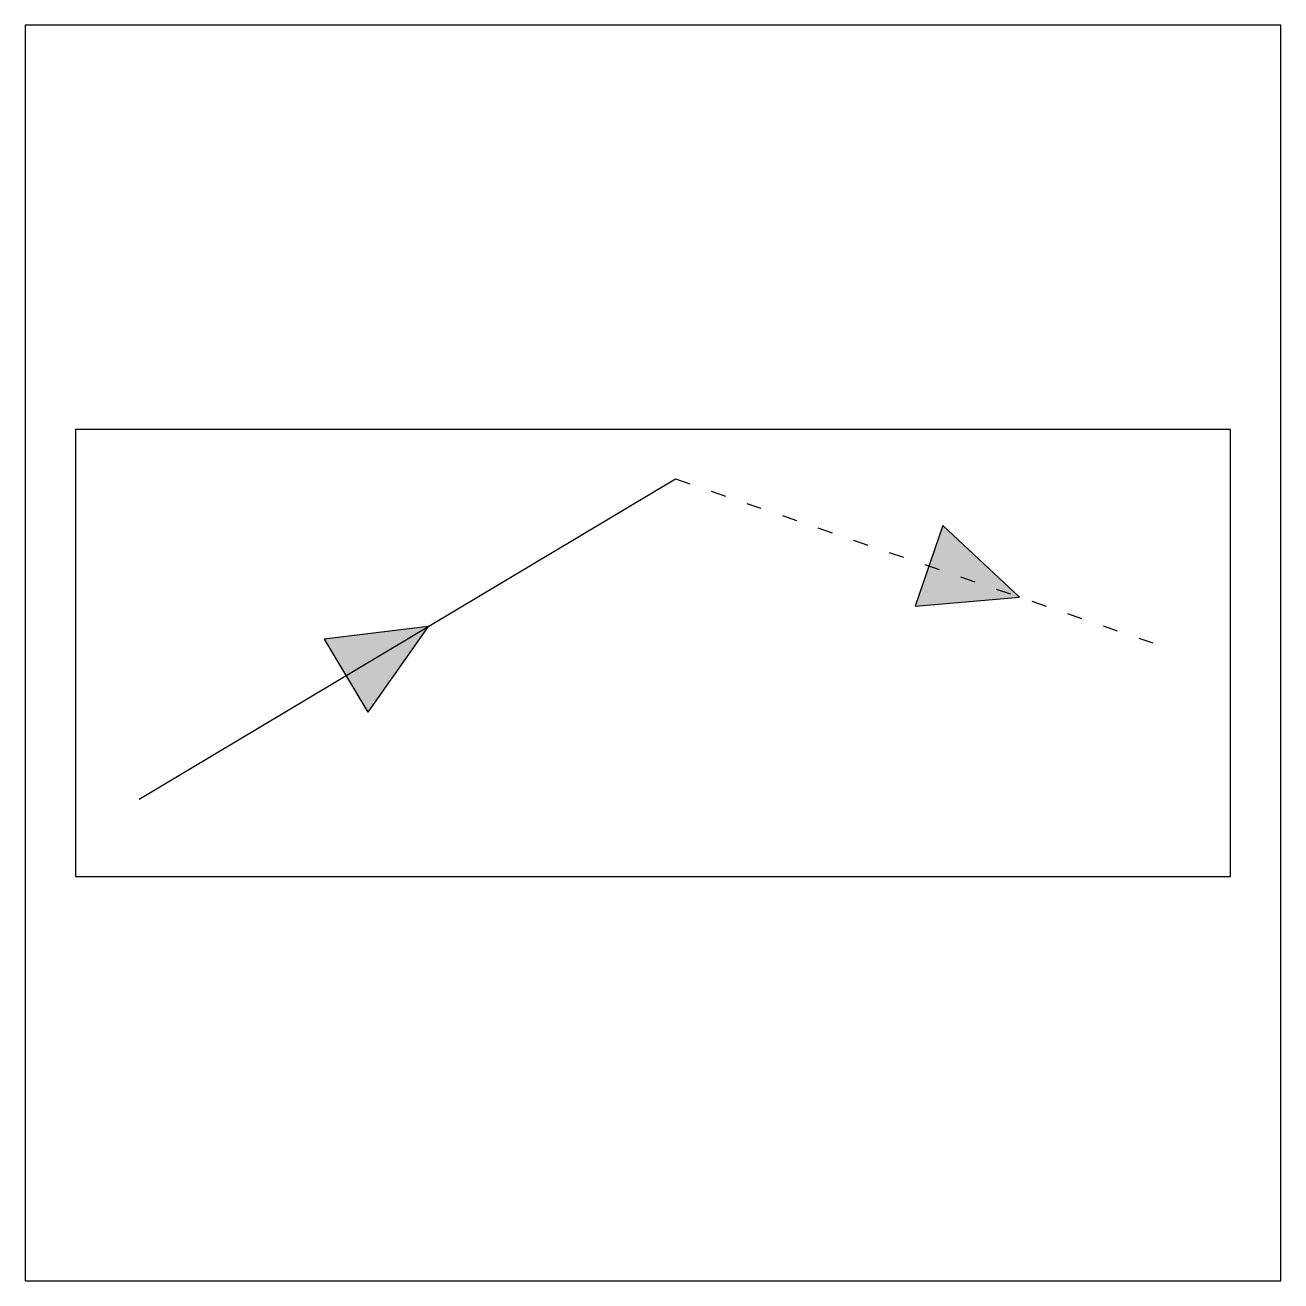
# Model space of a CAD drawing. Header units: millimetres. Extents: x 0 to 1000, y 0 to 1000.
import ezdxf

# ---------------------------------------------------------------- set-up
doc = ezdxf.new("R2010")
doc.units = ezdxf.units.MM
doc.linetypes.add('ACAD_ISO03W100', pattern=[30, 12, -18])
doc.layers.get('0').update_dxf_attribs({"color": 2})
for name, color, linetype in [('1', 1, 'Continuous'), ('2', 7, 'Continuous'), ('3', 7, 'Continuous')]:
    doc.layers.add(name, color=color, linetype=linetype)

msp = doc.modelspace()

# ---------------------------------------------------------------- hatches: boundary and pattern name
at = {"layer": '3'}
h = msp.add_hatch(color=256, dxfattribs=at)
h.paths.add_polyline_path([(730.8, 601.4), (719.8, 569.3), (791.9, 544.5)])
h.paths.add_polyline_path([(719.8, 569.3), (708.8, 537.2), (791.9, 544.5)])
h = msp.add_hatch(color=256, dxfattribs=at)
h.paths.add_polyline_path([(238.1, 511.1), (255.5, 481.9), (320.9, 521)])
h.paths.add_polyline_path([(255.5, 481.9), (272.9, 452.8), (320.9, 521)])

# ---------------------------------------------------------------- linework, layer by layer
at = {"color": 2}
msp.add_lwpolyline([(0, 0), (1000, 0), (1000, 1000), (0, 1000)], close=True, dxfattribs=at)
at = {"layer": '1', "color": 1}
for p, q in [((959.9, 678.1), (40.1, 678.1)), ((40.1, 678.1), (40.1, 321.9)), ((959.9, 321.9), (959.9, 678.1)), ((40.1, 321.9), (959.9, 321.9))]:
    msp.add_line(p, q, dxfattribs=at)
at = {"layer": '2'}
for p, q in [((708.8, 537.2), (791.9, 544.5)), ((238.1, 511.1), (272.9, 452.8))]:
    msp.add_line(p, q, dxfattribs=at)
at = {"layer": '3'}
for p, q in [((90.9, 383.6), (517.9, 638.6)), ((730.8, 601.4), (708.8, 537.2)), ((791.9, 544.5), (730.8, 601.4)), ((320.9, 521), (238.1, 511.1)), ((320.9, 521), (272.9, 452.8))]:
    msp.add_line(p, q, dxfattribs=at)
at = {"layer": '3', "linetype": 'ACAD_ISO03W100'}
msp.add_line((517.9, 638.6), (912.4, 503.1), dxfattribs=at)

doc.saveas('drawing.dxf')
